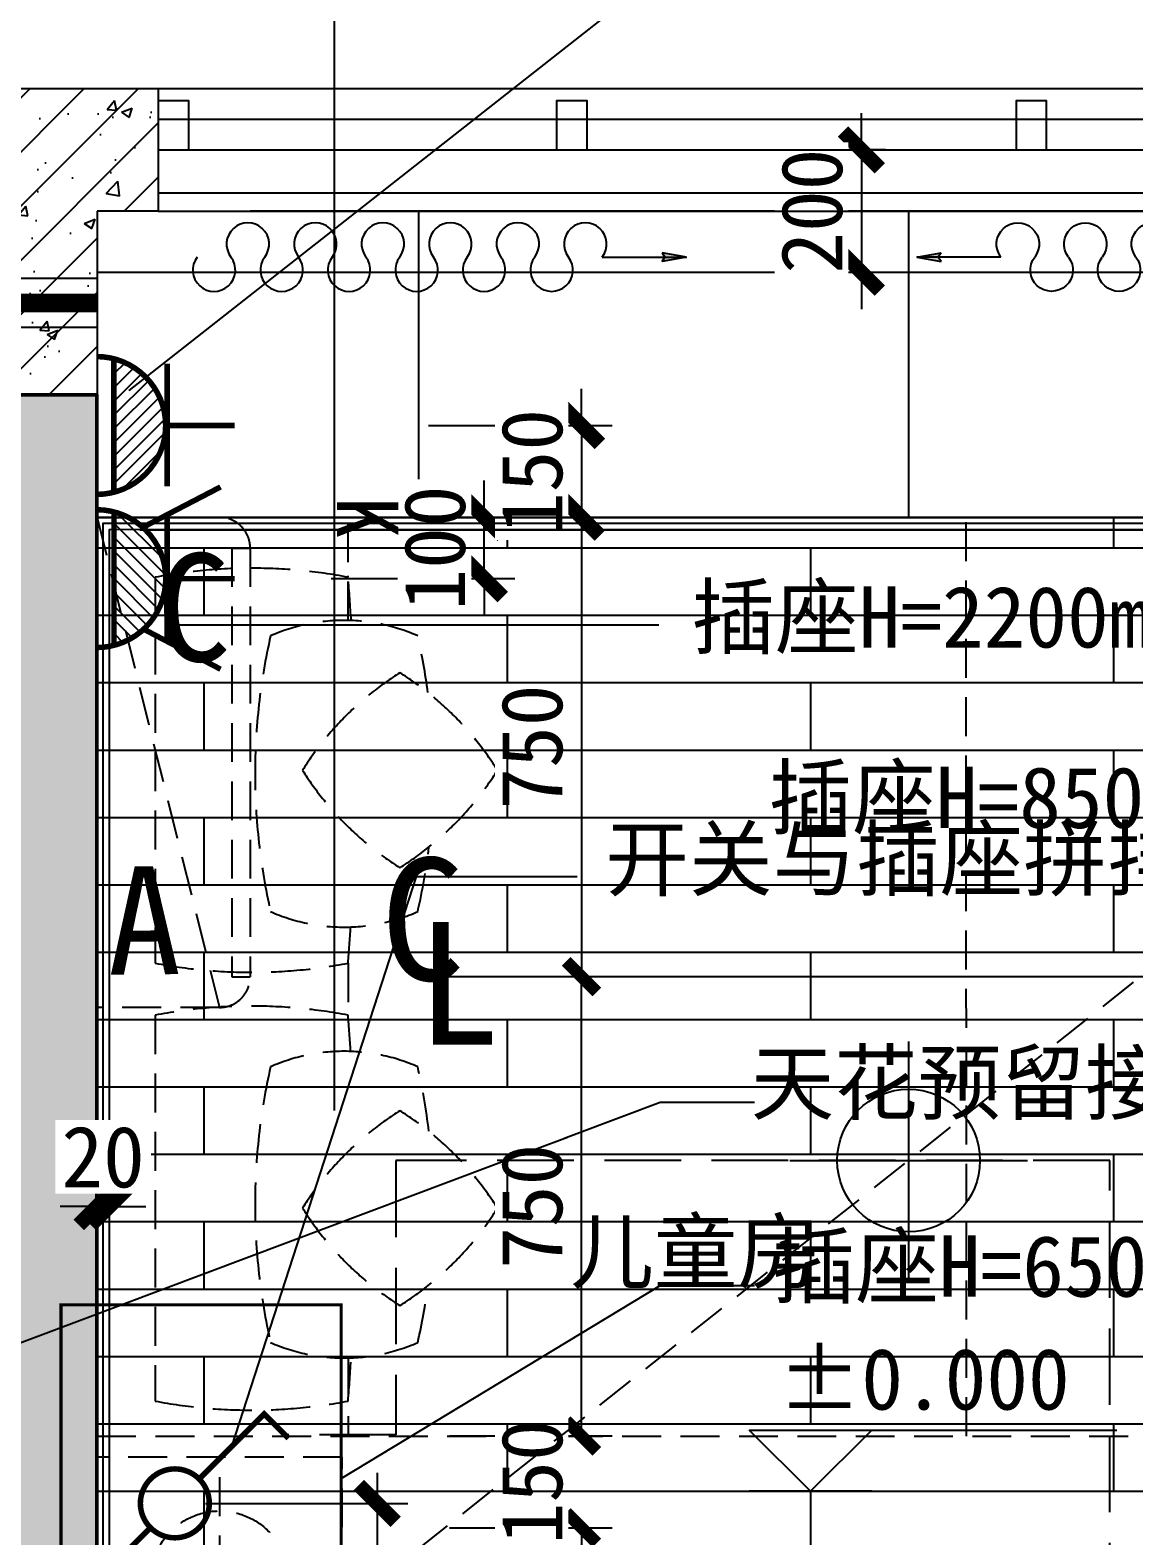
# Model space of a CAD drawing. Header units: millimetres. Extents: x -102565 to 103504, y -132507 to -120.
# Drawn here: x 26349 to 28151, y -24080 to -21621 of the extents above; entities that cross this region are included whole.
import ezdxf
from ezdxf import colors
from ezdxf.entities.mleader import LeaderData, LeaderLine
from ezdxf.enums import TextEntityAlignment as Align
from ezdxf.math import Vec2, Vec3

# ---------------------------------------------------------------- set-up
doc = ezdxf.new("R2010")
doc.units = ezdxf.units.MM
doc.header["$LTSCALE"] = 10
for name, pattern in [('A02-G-MAIN-洋房4号户型_设计区$0$DASH', [0.35, 0.25, -0.1]), ('ACAD_ISO04W100', [30, 24, -3, 0, -3]), ('DASH', [0.35, 0.25, -0.1]), ('HIDDEN', [9.525, 6.35, -3.175])]:
    doc.linetypes.add(name, pattern=pattern)
doc.layers.get('Defpoints').update_dxf_attribs({"color": 9})
for name, color, linetype in [('-B11  平面非硬装   LESS', 2, 'HIDDEN'), ('-B1234平 地 天 间  LESS', 7, 'Continuous'), ('-B123平   地   天  LESS', 3, 'Continuous'), ('-B13  平         天  LESS', 1, 'Continuous'), ('-B14  平 面 注 释  LESS', 1, 'Continuous'), ('-B20  地         面  LESS', 8, 'Continuous'), ('-B21  地 面 注 释  LESS', 1, 'Continuous'), ('-B30  天         花  LESS', 3, 'Continuous'), ('-B31  天 花 点 位 LESS', 2, 'Continuous'), ('-B33  天花造型注释  LESS', 1, 'Continuous'), ('-B34  天花点位注释  LESS', 1, 'Continuous'), ('-B50  强 电 插 座  LESS', 2, 'Continuous'), ('-B51  弱 电 插 座  LESS', 2, 'Continuous'), ('-B52  开 关 插 座  LESS', 2, 'Continuous'), ('-B55  开关结线注释  LESS', 4, 'Continuous'), ('-B56  综合点位注释  LESS', 4, 'Continuous'), ('-B60  给   排   水  LESS', 2, 'Continuous'), ('016-天花', 3, 'Continuous'), ('A02-G-MAIN-洋房4号户型_设计区$0$A_HDWR(配件)', 1, 'Continuous'), ('A02-G-MAIN-洋房4号户型_设计区$0$A_HOLE(洞)', 3, 'Continuous'), ('A02-G-MAIN-洋房4号户型_设计区$0$A_PATN_MATE(图案填充)', 252, 'Continuous'), ('A02-G-MAIN-洋房4号户型_设计区$0$A_WALL_BRIK(砌块墙)', 4, 'Continuous'), ('A02-G-MAIN-洋房4号户型_设计区$0$A_WINDOW(窗)', 3, 'Continuous'), ('C天-LITEDIM', 3, 'Continuous'), ('S10-G-WACO-D户型COSF_设计区$0$G_COL_HATCH（墙柱填充）', 252, 'Continuous'), ('连线图', 4, 'Continuous')]:
    doc.layers.add(name, color=color, linetype=linetype)
doc.layers.add('S10-G-WACO-D户型COSF_设计区$0$G_COL（墙柱）', color=4, linetype='Continuous', lineweight=50)
doc.styles.add('DS数字英文', font='simhei.ttf')
doc.styles.add('LESS标准文字', font='simhei.ttf', dxfattribs={"height": 2})
doc.dimstyles.new('AD-DIM_50(LESS)', dxfattribs={"dimscale": 50, "dimtxt": 2, "dimasz": 1.2, "dimexe": 1, "dimexo": 1, "dimgap": 0.6, "dimtad": 1, "dimdec": 0, "dimzin": 0, "dimdsep": 46, "dimtxsty": 'DS数字英文', "dimblk": 'ARCHTICK', "dimcen": 0.09, "dimdle": 1, "dimclrd": 1, "dimclre": 1, "dimclrt": 3, "dimadec": 0, "dimazin": 0, "dimtfac": 1, "dimtdec": 0, "dimtix": 1, "dimtmove": 2, "dimatfit": 3, "dimldrblk": 'ARCHTICK', "dimfxl": 1, "dimtolj": 1, "dimtzin": 0, "dimarcsym": 0})
doc.dimstyles.new('标准注释（LESS）', dxfattribs={"dimtxt": 2, "dimasz": 1, "dimexe": 1, "dimexo": 0, "dimgap": 0.6, "dimtad": 1, "dimdec": 0, "dimrnd": 5, "dimzin": 12, "dimtxsty": 'LESS标准文字', "dimblk": 'ARCHTICK', "dimcen": 0, "dimclrd": 1, "dimclre": 1, "dimclrt": 3, "dimadec": 0, "dimazin": 0, "dimtfac": 1, "dimtdec": 0, "dimtix": 1, "dimtofl": 0, "dimtmove": 2, "dimatfit": 3, "dimldrblk": 'DOT', "dimfxl": 4, "dimfxlon": 1, "dimtfill": 1, "dimtolj": 1, "dimarcsym": 0})

# ---------------------------------------------------------------- blocks, each defined once
blk = doc.blocks.new('_ArchTick')
at = {"color": 0, "linetype": 'ByBlock', "const_width": 0.4}
blk.add_lwpolyline([(-0.5, -0.5), (0.5, 0.5)], dxfattribs=at)
blk = doc.blocks.new('*D1174')
at = {"layer": '-B34  天花点位注释  LESS', "color": 1, "lineweight": -2, "transparency": 16777216}
for p, q in [((27025.3, -24516.3), (27364.4, -24516.3)), ((27314.4, -24516.3), (27314.4, -25116.7)), ((27025.3, -25116.7), (27364.4, -25116.7))]:
    blk.add_line(p, q, dxfattribs=at)
at = {"layer": 'Defpoints', "color": 0, "transparency": 16777216}
for p in [(-850, -120), (-50, -120), (-50, -142.1), (27025.3, -24516.3), (27025.3, -25116.7), (27314.4, -25116.7)]:
    blk.add_point(p, dxfattribs=at)
at = {"layer": '-B34  天花点位注释  LESS', "color": 1, "lineweight": -2, "transparency": 16777216, "xscale": 50, "yscale": 50, "zscale": 50}
for p, rotation in [((27314.4, -24516.3), 90), ((27314.4, -25116.7), 270)]:
    blk.add_blockref('_ArchTick', p, dxfattribs=dict(at, rotation=rotation))
at = {"layer": '-B34  天花点位注释  LESS', "color": 3, "transparency": 16777216, "insert": (27233.8, -24816.5), "char_height": 100, "attachment_point": 5, "rotation": 90, "style": 'LESS标准文字', "bg_fill": 3, "box_fill_scale": 1.1, "bg_fill_color": 256, "bg_fill_true_color": 13158600, "bg_fill_transparency": 0}
blk.add_mtext('\\A1;600', dxfattribs=at)
at = {"layer": 'Defpoints', "color": 8, "transparency": 16777216, "insert": (-450, -142.1), "char_height": 30, "attachment_point": 5, "style": 'LESS标准文字'}
blk.add_mtext('\\A1;800', dxfattribs=at)
blk = doc.blocks.new('_Dot')
at = {"color": 0, "linetype": 'ByBlock', "lineweight": -2}
blk.add_line((-0.5, 0), (-1, 0), dxfattribs=at)
at = {"color": 0, "linetype": 'ByBlock', "const_width": 0.5}
blk.add_lwpolyline([(-0.25, 0, 1), (0.25, 0, 1)], format="xyb", close=True, dxfattribs=at)
blk = doc.blocks.new('ytuutrue')
at = {"color": 1}
for p, q in [((0, 2.5), (0, -2.5)), ((-2.5, 0), (2.5, 0))]:
    blk.add_line(p, q, dxfattribs=at)
blk.add_circle((0, 0), 1.5)
blk = doc.blocks.new('*U336')
at = {"layer": '-B52  开 关 插 座  LESS', "color": 2, "const_width": 0.18}
for points in [[(0.795, 0.795), (2.917, 2.917), (3.712, 2.121)], [(-0.795, -0.795), (-2.917, -2.917), (-3.712, -2.121)]]:
    blk.add_lwpolyline(points, dxfattribs=at)
blk.add_lwpolyline([(0, -1.125, -0.198912), (-0.795, -0.795, -0.198912), (-1.125, 0, -0.198912), (-0.795, 0.795, -0.198912), (0, 1.125, -0.198912), (0.795, 0.795, -0.198912), (1.125, 0, -0.198912), (0.795, -0.795, -0.198912)], format="xyb", close=True, dxfattribs=at)
at = {"layer": '-B55  开关结线注释  LESS', "color": 3, "style": 'LESS标准文字'}
blk.add_attdef('开关电路', text='', height=2, dxfattribs=at).set_placement((-4.282, 0.099), align=Align.MIDDLE)
blk = doc.blocks.new('*D1204')
at = {"layer": '-B56  综合点位注释  LESS', "color": 1, "lineweight": -2, "transparency": 16777216}
for p, q in [((27010.3, -23166.5), (27299.3, -23166.5)), ((27249.3, -23916.3), (27249.3, -23166.5)), ((27033.8, -23916.3), (27299.3, -23916.3))]:
    blk.add_line(p, q, dxfattribs=at)
at = {"layer": 'Defpoints', "color": 0, "transparency": 16777216}
for p in [(27010.3, -23166.5), (27249.3, -23166.5), (27033.8, -23916.3)]:
    blk.add_point(p, dxfattribs=at)
at = {"layer": '-B56  综合点位注释  LESS', "color": 1, "lineweight": -2, "transparency": 16777216, "xscale": 50, "yscale": 50, "zscale": 50}
for p, rotation in [((27249.3, -23166.5), 90), ((27249.3, -23916.3), 270)]:
    blk.add_blockref('_ArchTick', p, dxfattribs=dict(at, rotation=rotation))
at = {"layer": '-B56  综合点位注释  LESS', "color": 3, "transparency": 16777216, "insert": (27168.7, -23541.4), "char_height": 100, "attachment_point": 5, "rotation": 90, "style": 'LESS标准文字', "bg_fill": 3, "box_fill_scale": 1.1, "bg_fill_color": 256, "bg_fill_true_color": 13158600, "bg_fill_transparency": 0}
blk.add_mtext('\\A1;750', dxfattribs=at)
blk = doc.blocks.new('*D1205')
at = {"layer": '-B51  弱 电 插 座  LESS', "color": 1, "lineweight": -2, "transparency": 16777216}
for p, q in [((27249.3, -23916.3), (27249.3, -23866.3)), ((27033.8, -23916.3), (27299.3, -23916.3)), ((27033.8, -24066.3), (27299.3, -24066.3)), ((27249.3, -24066.3), (27249.3, -24116.3))]:
    blk.add_line(p, q, dxfattribs=at)
at = {"layer": 'Defpoints', "color": 0, "transparency": 16777216}
for p in [(27033.8, -23916.3), (27249.3, -23916.3), (27033.8, -24066.3)]:
    blk.add_point(p, dxfattribs=at)
at = {"layer": '-B51  弱 电 插 座  LESS', "color": 1, "lineweight": -2, "transparency": 16777216, "xscale": 50, "yscale": 50, "zscale": 50}
for p, rotation in [((27249.3, -23916.3), 270), ((27249.3, -24066.3), 90)]:
    blk.add_blockref('_ArchTick', p, dxfattribs=dict(at, rotation=rotation))
at = {"layer": '-B51  弱 电 插 座  LESS', "color": 3, "transparency": 16777216, "insert": (27168.7, -23991.3), "char_height": 100, "attachment_point": 5, "rotation": 90, "style": 'LESS标准文字', "bg_fill": 3, "box_fill_scale": 1.1, "bg_fill_color": 256, "bg_fill_true_color": 13158600, "bg_fill_transparency": 0}
blk.add_mtext('\\A1;150', dxfattribs=at)
blk = doc.blocks.new('*U370')
at = {"lineweight": -2}
h = blk.add_hatch(dxfattribs=at)
h.set_pattern_fill('ANSI31', color=8, scale=0.1, angle=180)
h.set_pattern_definition([(225, (2.34, 4.5), (0.224506, -0.224506), [])])
h.paths.add_polyline_path([(-1.591, 1.591, 0.134132), (-2.179, 0.561), (2.179, 0.561, 0.134132), (1.591, 1.591, 0.198912), (0, 2.25, 0.198912)])
at = {"color": 2, "const_width": 0.18}
for points in [[(0, 2.25), (0, 4.5)], [(-1.675, 1.503), (-2.994, 4.038)], [(1.651, 1.529), (2.957, 4.038)], [(2.015, 2.297), (-1.985, 2.297)], [(2.179, 0.561), (-2.179, 0.561)]]:
    blk.add_lwpolyline(points, dxfattribs=at)
blk.add_lwpolyline([(2.25, 0, 0.198912), (1.591, 1.591, 0.198912), (0, 2.25, 0.198912), (-1.591, 1.591, 0.198912), (-2.25, 0)], format="xyb", dxfattribs=at)
at = {"color": 3, "style": 'LESS标准文字'}
for tag, p in [('插座文字', (-2, 8.84)), ('安装高度', (-4.458, 6.39))]:
    blk.add_attdef(tag, text='', height=2, dxfattribs=at).set_placement(p, align=Align.MIDDLE_CENTER)
blk = doc.blocks.new('*D680')
at = {"layer": '-B56  综合点位注释  LESS', "color": 1, "lineweight": -2, "transparency": 16777216}
for p, q in [((27090.6, -22416.7), (27090.6, -22356.7)), ((26840.6, -22416.7), (27140.6, -22416.7)), ((27090.6, -22516.7), (27090.6, -22416.7)), ((26840.6, -22516.7), (27140.6, -22516.7)), ((27090.6, -22516.7), (27090.6, -22576.7))]:
    blk.add_line(p, q, dxfattribs=at)
at = {"layer": 'Defpoints', "color": 0, "linetype": 'Continuous', "transparency": 16777216}
for p in [(26722.7, -22416.7), (27090.6, -22416.7), (26678.2, -22516.7)]:
    blk.add_point(p, dxfattribs=at)
at = {"layer": '-B56  综合点位注释  LESS', "color": 1, "linetype": 'Continuous', "lineweight": -2, "transparency": 16777216, "xscale": 60, "yscale": 60, "zscale": 60}
for p, rotation in [((27090.6, -22416.7), 270), ((27090.6, -22516.7), 90)]:
    blk.add_blockref('_ArchTick', p, dxfattribs=dict(at, rotation=rotation))
at = {"layer": '-B56  综合点位注释  LESS', "color": 3, "linetype": 'Continuous', "transparency": 16777216, "insert": (27010, -22466.7), "char_height": 100, "attachment_point": 5, "rotation": 90, "style": 'DS数字英文', "bg_fill": 3, "box_fill_scale": 1.1, "bg_fill_color": 256, "bg_fill_true_color": 13158600, "bg_fill_transparency": 0}
blk.add_mtext('\\A1;100', dxfattribs=at)
blk = doc.blocks.new('*U681')
at = {"color": 1, "linetype": 'ACAD_ISO04W100'}
blk.add_line((-93.868, 0), (5, 0), dxfattribs=at)
at = {"color": 1, "style": 'LESS标准文字'}
for s, p in [('C', (-95.777, -0.121)), ('L', (-94.606, -2.218))]:
    blk.add_text(s, height=4, dxfattribs=at).set_placement(p)
blk = doc.blocks.new('*D1241')
at = {"layer": '-B56  综合点位注释  LESS', "color": 1, "lineweight": -2, "transparency": 16777216}
for p, q in [((27033.8, -22416.7), (27299.3, -22416.7)), ((27249.3, -22416.7), (27249.3, -23166.5)), ((27010.3, -23166.5), (27299.3, -23166.5))]:
    blk.add_line(p, q, dxfattribs=at)
at = {"layer": 'Defpoints', "color": 0, "transparency": 16777216}
for p in [(27033.8, -22416.7), (27010.3, -23166.5), (27249.3, -23166.5)]:
    blk.add_point(p, dxfattribs=at)
at = {"layer": '-B56  综合点位注释  LESS', "color": 1, "lineweight": -2, "transparency": 16777216, "xscale": 50, "yscale": 50, "zscale": 50}
for p, rotation in [((27249.3, -22416.7), 90), ((27249.3, -23166.5), 270)]:
    blk.add_blockref('_ArchTick', p, dxfattribs=dict(at, rotation=rotation))
at = {"layer": '-B56  综合点位注释  LESS', "color": 3, "transparency": 16777216, "insert": (27168.7, -22791.6), "char_height": 100, "attachment_point": 5, "rotation": 90, "style": 'LESS标准文字', "bg_fill": 3, "box_fill_scale": 1.1, "bg_fill_color": 256, "bg_fill_true_color": 13158600, "bg_fill_transparency": 0}
blk.add_mtext('\\A1;750', dxfattribs=at)
blk = doc.blocks.new('*U699')
at = {"color": 1}
for p, q in [((-2, 2), (10, 2)), ((0, 0), (-2, 2)), ((0, 0), (2, 2)), ((2, 0), (-2, 0))]:
    blk.add_line(p, q, dxfattribs=at)
at = {"color": 3, "style": 'LESS标准文字'}
blk.add_attdef('%%P0.000', text='', height=2, dxfattribs=at).set_placement((3.697, 2.667), align=Align.CENTER)
blk = doc.blocks.new('*D807')
at = {"layer": '-B33  天花造型注释  LESS', "color": 1, "lineweight": -2, "transparency": 16777216}
for p, q in [((27706.2, -21816.7), (27706.2, -21756.7)), ((27745.6, -21816.7), (27656.2, -21816.7)), ((27706.2, -21816.7), (27706.2, -22016.7)), ((27765.9, -22016.7), (27656.2, -22016.7)), ((27706.2, -22016.7), (27706.2, -22076.7))]:
    blk.add_line(p, q, dxfattribs=at)
at = {"layer": 'Defpoints', "color": 0, "linetype": 'Continuous', "transparency": 16777216}
for p in [(27795.6, -21816.7), (27706.2, -22016.7), (27815.9, -22016.7)]:
    blk.add_point(p, dxfattribs=at)
at = {"layer": '-B33  天花造型注释  LESS', "color": 1, "linetype": 'Continuous', "lineweight": -2, "transparency": 16777216, "xscale": 60, "yscale": 60, "zscale": 60}
for p, rotation in [((27706.2, -21816.7), 270), ((27706.2, -22016.7), 90)]:
    blk.add_blockref('_ArchTick', p, dxfattribs=dict(at, rotation=rotation))
at = {"layer": '-B33  天花造型注释  LESS', "color": 3, "linetype": 'Continuous', "transparency": 16777216, "insert": (27625.6, -21916.7), "char_height": 100, "attachment_point": 5, "rotation": 90, "style": 'DS数字英文', "bg_fill": 3, "box_fill_scale": 1.1, "bg_fill_color": 256, "bg_fill_true_color": 13158600, "bg_fill_transparency": 0}
blk.add_mtext('\\A1;200', dxfattribs=at)
blk = doc.blocks.new('空调')
at = {"color": 1, "linetype": 'HIDDEN'}
for p, q in [((50, 250), (750, 250)), ((50, 220), (50, 250)), ((750, 220), (750, 250)), ((0, 200), (0, 0)), ((0, 0), (800, 200)), ((50, 220), (750, 220)), ((800, 200), (800, 0))]:
    blk.add_line(p, q, dxfattribs=at)
at = {"linetype": 'HIDDEN'}
blk.add_lwpolyline([(800, 0), (0, 0)], dxfattribs=at)
at = {"color": 1, "linetype": 'HIDDEN'}
for centre, start, end in [((50, 200), 90, 180), ((750, 200), 0, 90)]:
    blk.add_arc(centre, 50, start, end, dxfattribs=at)
at = {"color": 1, "linetype": 'HIDDEN', "style": 'LESS标准文字'}
for s, p in [('C', (235.7, 97.9)), ('A', (746.5, 17.7))]:
    blk.add_text(s, height=176.4, rotation=90.4174, dxfattribs=at).set_placement(p)
blk = doc.blocks.new('A$C2F834631')
for p, q in [((0, 87.5), (62.1, 98.5)), ((0, 87.5), (62.1, 76.5)), ((214.8, 87.5), (0, 87.5)), ((62.1, 98.5), (54.9, 87.5)), ((62.1, 76.5), (54.9, 87.5))]:
    blk.add_line(p, q)
for centre, start, end in [((343.9, 120.6), 322.3895, 217.6105), ((516, 120.6), 322.3895, 217.6105), ((688.1, 120.6), 322.3895, 217.6105), ((860.3, 120.6), 322.3895, 217.6105), ((1032.4, 120.6), 322.3895, 217.6105), ((1204.5, 120.6), 322.3895, 217.6105), ((257.8, 54.3), 142.3895, 37.6105), ((429.9, 54.3), 142.3895, 37.6105), ((602.1, 54.3), 142.3895, 37.6105), ((774.2, 54.3), 142.3895, 37.6105), ((946.3, 54.3), 142.3895, 37.6105), ((1118.5, 54.3), 142.3895, 37.6105)]:
    blk.add_arc(centre, 54.3, start, end)
for points in [[(62.1, 98.5), (54.9, 87.5), (0, 87.5)], [(0, 87.5), (62.1, 76.5), (54.9, 87.5)]]:
    blk.add_solid(points)
blk = doc.blocks.new('1500ertong')
at = {"layer": '-B11  平面非硬装   LESS', "color": 8}
for p, q in [((22106.9, 10041.6), (22106.9, 10376.6)), ((21939.4, 10209.1), (22274.4, 10209.1)), ((20888, 9974.6), (20888.2, 8474.6)), ((21897.2, 9846.9), (21897.2, 9974.6)), ((22212.2, 9287.3), (22212.2, 9917.3)), ((21897.2, 9202.4), (21897.2, 9287.3)), ((22212.2, 8572.4), (22212.2, 9202.4)), ((21897.2, 8642.9), (21897.2, 8474.6)), ((21897.2, 8572.4), (21897.2, 8569.9))]:
    blk.add_line(p, q, dxfattribs=at)
at = {"layer": '-B11  平面非硬装   LESS'}
blk.add_lwpolyline([(22306.9, 10409.1), (21906.9, 10409.1), (21906.9, 10009.1), (22306.9, 10009.1)], close=True, dxfattribs=at)
blk.add_lwpolyline([(22306.9, 9974.6), (20331.9, 9974.6, 0.414214), (20306.9, 9949.6), (20306.9, 8499.6, 0.414214), (20331.9, 8474.6), (22306.9, 8474.6)], format="xyb", close=True, dxfattribs=at)
at = {"layer": '-B11  平面非硬装   LESS', "color": 8}
for centre, radius, start, end in [((22054.7, 9085.4), 846.7, 79.2793, 100.7207), ((25790.4, 9602.3), 3905.9, 175.3743, 176.4127), ((21903.6, 9549.4), 297.6, 66.1866, 113.8134), ((22770, 9596.6), 1011.8, 167.1516, 172.4798), ((21037.3, 9596.6), 1011.8, 347.1516, 12.8484), ((22081.8, 9333.1), 505.9, 122.1516, 147.8484), ((21543.3, 9333.1), 505.9, 32.1516, 57.8484), ((22081.8, 9871.6), 505.9, 212.1516, 237.8484), ((21543.3, 9871.6), 505.9, 302.1516, 327.8484), ((22770, 9596.6), 1011.8, 186.7942, 192.8484), ((21903.6, 9643.9), 297.6, 246.1866, 293.8134), ((25790.4, 9602.3), 3905.9, 183.7559, 184.6257), ((22054.7, 10119.2), 846.7, 259.2793, 280.7207), ((25790.4, 8887.4), 3905.9, 175.3743, 176.2441), ((22054.7, 8370.5), 846.7, 79.2793, 100.7207), ((21903.6, 8845.9), 297.6, 66.1866, 113.8134), ((22770, 8893.1), 1011.8, 167.1516, 173.2058), ((21037.3, 8893.1), 1011.8, 347.1516, 12.8484), ((22081.8, 8618.2), 505.9, 122.1516, 147.8484), ((21543.3, 8618.2), 505.9, 32.1516, 57.8484), ((22081.8, 9156.6), 505.9, 212.1516, 237.8484), ((21543.3, 9156.6), 505.9, 302.1516, 327.8484), ((22770, 8893.1), 1011.8, 187.5202, 192.8484), ((21903.6, 8940.4), 297.6, 246.1866, 293.8134), ((25790.4, 8887.4), 3905.9, 183.5873, 184.6257), ((22054.7, 9404.3), 846.7, 259.2793, 280.7207)]:
    blk.add_arc(centre, radius, start, end, dxfattribs=at)
at = {"layer": '-B11  平面非硬装   LESS', "color": 8, "extrusion": (0, 0, -1)}
for major_axis, start_param, end_param in [((-79.5, 79.5), 0.785398, 7.068583), ((35.7, 35.7), -0.785398, 5.497787)]:
    blk.add_ellipse((22106.9, 10209.1), major_axis=major_axis, ratio=1, start_param=start_param, end_param=end_param, dxfattribs=at)
blk = doc.blocks.new('S10-G-WACO-D户型COSF_设计区')
at = {"layer": 'S10-G-WACO-D户型COSF_设计区$0$G_COL_HATCH（墙柱填充）'}
h = blk.add_hatch(color=0, dxfattribs=at)
h.dxf.hatch_style = 1
h.paths.add_polyline_path([(25850, 18900), (25850, 15800), (27500, 15800), (27500, 16000), (26050, 16000), (26050, 18900)])
at = {"layer": 'S10-G-WACO-D户型COSF_设计区$0$G_COL（墙柱）'}
blk.add_lwpolyline([(25850, 18900), (25850, 15800), (27500, 15800), (27500, 16000), (26050, 16000), (26050, 18900)], close=True, dxfattribs=at)
blk = doc.blocks.new('*U343')
at = {"lineweight": -2}
h = blk.add_hatch(dxfattribs=at)
h.set_pattern_fill('ANSI31', color=8, scale=0.1, angle=90)
h.set_pattern_definition([(135, (4.5, -2.34), (-0.224506, -0.224506), [])])
h.paths.add_polyline_path([(1.591, 1.591, 0.134132), (0.561, 2.179), (0.561, -2.179, 0.134132), (1.591, -1.591, 0.198912), (2.25, 0, 0.198912)])
at = {"color": 2, "const_width": 0.18}
blk.add_lwpolyline([(0, -2.25, 0.198912), (1.591, -1.591, 0.198912), (2.25, 0, 0.198912), (1.591, 1.591, 0.198912), (0, 2.25)], format="xyb", dxfattribs=at)
for points in [[(0.561, -2.179), (0.561, 2.179)], [(2.297, -2.015), (2.297, 1.985)], [(2.25, 0), (4.5, 0)]]:
    blk.add_lwpolyline(points, dxfattribs=at)
at = {"color": 3, "style": 'LESS标准文字'}
for tag, p in [('安装高度', (8.745, 3.592)), ('插座文字', (3.303, -0.562))]:
    blk.add_attdef(tag, text='', height=2, dxfattribs=at).set_placement(p, align=Align.MIDDLE_CENTER)
blk = doc.blocks.new('*D1086')
at = {"layer": '-B56  综合点位注释  LESS', "color": 1, "lineweight": -2, "transparency": 16777216}
for p, q in [((27249.3, -22266.7), (27249.3, -22206.7)), ((26999.3, -22266.7), (27299.3, -22266.7)), ((27249.3, -22266.7), (27249.3, -22416.7)), ((26999.3, -22416.7), (27299.3, -22416.7)), ((27249.3, -22416.7), (27249.3, -22476.7))]:
    blk.add_line(p, q, dxfattribs=at)
at = {"layer": 'Defpoints', "color": 0, "linetype": 'Continuous', "transparency": 16777216}
for p in [(26678.2, -22266.7), (26722.7, -22416.7), (27249.3, -22416.7)]:
    blk.add_point(p, dxfattribs=at)
at = {"layer": '-B56  综合点位注释  LESS', "color": 1, "linetype": 'Continuous', "lineweight": -2, "transparency": 16777216, "xscale": 60, "yscale": 60, "zscale": 60}
for p, rotation in [((27249.3, -22266.7), 270), ((27249.3, -22416.7), 90)]:
    blk.add_blockref('_ArchTick', p, dxfattribs=dict(at, rotation=rotation))
at = {"layer": '-B56  综合点位注释  LESS', "color": 3, "linetype": 'Continuous', "transparency": 16777216, "insert": (27168.7, -22341.7), "char_height": 100, "attachment_point": 5, "rotation": 90, "style": 'DS数字英文', "bg_fill": 3, "box_fill_scale": 1.1, "bg_fill_color": 256, "bg_fill_true_color": 13158600, "bg_fill_transparency": 0}
blk.add_mtext('\\A1;150', dxfattribs=at)
blk = doc.blocks.new('*D1099')
at = {"layer": '-B55  开关结线注释  LESS', "color": 1, "lineweight": -2, "transparency": 16777216}
for p, q in [((26915.9, -23976.4), (26915.9, -25166.7)), ((26635.5, -24026.4), (26965.9, -24026.4)), ((26635.5, -25116.7), (26965.9, -25116.7))]:
    blk.add_line(p, q, dxfattribs=at)
at = {"layer": 'Defpoints', "color": 0, "linetype": 'Continuous', "transparency": 16777216}
for p in [(26585.5, -24026.4), (26585.5, -25116.7), (26915.9, -25116.7)]:
    blk.add_point(p, dxfattribs=at)
at = {"layer": '-B55  开关结线注释  LESS', "color": 1, "linetype": 'Continuous', "lineweight": -2, "transparency": 16777216, "xscale": 60, "yscale": 60, "zscale": 60}
for p, rotation in [((26915.9, -24026.4), 90), ((26915.9, -25116.7), 270)]:
    blk.add_blockref('_ArchTick', p, dxfattribs=dict(at, rotation=rotation))
at = {"layer": '-B55  开关结线注释  LESS', "color": 3, "linetype": 'Continuous', "transparency": 16777216, "insert": (26835.3, -24571.6), "char_height": 100, "attachment_point": 5, "rotation": 90, "style": 'DS数字英文', "bg_fill": 3, "box_fill_scale": 1.1, "bg_fill_color": 256, "bg_fill_true_color": 13158600, "bg_fill_transparency": 0}
blk.add_mtext('\\A1;1090', dxfattribs=at)
blk = doc.blocks.new('*U1142')
at = {"layer": '016-天花', "color": 1}
for points in [[(2650.6, 2700), (0, 2699.9), (0, 0), (2650.6, 0)], [(2630.6, 2680), (20, 2679.9), (20, 20), (2630.6, 20)]]:
    blk.add_lwpolyline(points, close=True, dxfattribs=at)
at = {"layer": '016-天花', "color": 8}
blk.add_lwpolyline([(2640.6, 2690), (10, 2689.9), (10, 10), (2640.6, 10)], close=True, dxfattribs=at)
blk = doc.blocks.new('*D1149')
at = {"layer": '-B33  天花造型注释  LESS', "color": 1, "lineweight": -2, "transparency": 16777216}
for p, q in [((26458.5, -23266.7), (26458.5, -23591.9)), ((26478.2, -23266.7), (26478.2, -23591.9)), ((26458.5, -23541.9), (26398.5, -23541.9)), ((26458.5, -23541.9), (26478.2, -23541.9)), ((26478.2, -23541.9), (26538.2, -23541.9))]:
    blk.add_line(p, q, dxfattribs=at)
at = {"layer": 'Defpoints', "color": 0, "linetype": 'Continuous', "transparency": 16777216}
for p in [(26458.5, -23216.7), (26478.2, -23216.7), (26478.2, -23541.9)]:
    blk.add_point(p, dxfattribs=at)
at = {"layer": '-B33  天花造型注释  LESS', "color": 1, "linetype": 'Continuous', "lineweight": -2, "transparency": 16777216, "xscale": 60, "yscale": 60, "zscale": 60}
blk.add_blockref('_ArchTick', (26458.5, -23541.9), dxfattribs=at)
at = {"layer": '-B33  天花造型注释  LESS', "color": 1, "linetype": 'Continuous', "lineweight": -2, "transparency": 16777216, "xscale": 60, "yscale": 60, "zscale": 60, "rotation": 180}
blk.add_blockref('_ArchTick', (26478.2, -23541.9), dxfattribs=at)
at = {"layer": '-B33  天花造型注释  LESS', "color": 3, "linetype": 'Continuous', "transparency": 16777216, "insert": (26468.4, -23461.4), "char_height": 100, "attachment_point": 5, "style": 'DS数字英文', "bg_fill": 3, "box_fill_scale": 1.1, "bg_fill_color": 256, "bg_fill_true_color": 13158600, "bg_fill_transparency": 0}
blk.add_mtext('\\A1;20', dxfattribs=at)
blk = doc.blocks.new('*D1151')
at = {"layer": '-B33  天花造型注释  LESS', "color": 1, "lineweight": -2, "transparency": 16777216}
for p, q in [((28333.7, -22416.8), (28333.7, -22356.8)), ((26528.2, -22416.8), (28383.7, -22416.8)), ((28333.7, -22436.8), (28333.7, -22416.8)), ((26528.2, -22436.8), (28383.7, -22436.8)), ((28333.7, -22436.8), (28333.7, -22496.8))]:
    blk.add_line(p, q, dxfattribs=at)
at = {"layer": 'Defpoints', "color": 0, "linetype": 'Continuous', "transparency": 16777216}
for p in [(26478.2, -22416.8), (28333.7, -22416.8), (26478.2, -22436.8)]:
    blk.add_point(p, dxfattribs=at)
at = {"layer": '-B33  天花造型注释  LESS', "color": 1, "linetype": 'Continuous', "lineweight": -2, "transparency": 16777216, "xscale": 60, "yscale": 60, "zscale": 60}
for p, rotation in [((28333.7, -22416.8), 270), ((28333.7, -22436.8), 90)]:
    blk.add_blockref('_ArchTick', p, dxfattribs=dict(at, rotation=rotation))
at = {"layer": '-B33  天花造型注释  LESS', "color": 3, "linetype": 'Continuous', "transparency": 16777216, "insert": (28253.2, -22426.8), "char_height": 100, "attachment_point": 5, "rotation": 90, "style": 'DS数字英文', "bg_fill": 3, "box_fill_scale": 1.1, "bg_fill_color": 256, "bg_fill_true_color": 13158600, "bg_fill_transparency": 0}
blk.add_mtext('\\A1;20', dxfattribs=at)

msp = doc.modelspace()

# ---------------------------------------------------------------- linework, layer by layer
at = {"layer": '-B20  地         面  LESS', "color": 8, "linetype": 'Continuous'}
for p, q in [((26983.2, -21916.7), (26983.2, -22416.7)), ((27783.2, -21916.7), (27783.2, -22416.7))]:
    msp.add_line(p, q, dxfattribs=at)
at = {"layer": '-B30  天         花  LESS', "color": 2}
msp.add_lwpolyline([(28898.6, -22016.7), (26458.2, -22016.7)], dxfattribs=at)
at = {"layer": 'A02-G-MAIN-洋房4号户型_设计区$0$A_HDWR(配件)'}
msp.add_lwpolyline([(27958.5, -21816.7), (28008.5, -21816.7), (28008.5, -21736.7), (27958.5, -21736.7)], close=True, dxfattribs=at)

# ---------------------------------------------------------------- block references
at = {"layer": '-B1234平 地 天 间  LESS'}
msp.add_blockref('S10-G-WACO-D户型COSF_设计区', (408.2, -41116.7), dxfattribs=at)
at = {"layer": '-B21  地 面 注 释  LESS', "xscale": 50.00000000000103, "yscale": 50.00000000000103, "zscale": 50.00000000000103}
msp.add_blockref('*U699', (27623.2, -24006.7), dxfattribs=at).add_auto_attribs({'%%P0.000': '%%p0.000'})
at = {"layer": '-B31  天 花 点 位 LESS', "linetype": 'HIDDEN', "xscale": 77.6546585106425, "yscale": 77.6546585106425, "zscale": 77.6546585106425}
msp.add_blockref('ytuutrue', (27783.2, -23466.7), dxfattribs=at)
at = {"rotation": 180}
msp.add_blockref('1500ertong', (48765.5, -13942.1), dxfattribs=at)

# ---------------------------------------------------------------- texts
at = {"layer": '-B56  综合点位注释  LESS', "color": 3, "char_height": 100, "style": 'LESS标准文字'}
for s, insert, attachment_point in [('插座H=2200mm', (28245.9, -22529.2), 3), ('插座H=850mm', (27554.9, -22823.9), 1), ('天花预留接线盒', (27525.5, -23289.6, 0.2), 1), ('插座H=650mm', (27559.8, -23589.1, 0.2), 1)]:
    msp.add_mtext(s, dxfattribs=dict(at, insert=insert, attachment_point=attachment_point))

# ---------------------------------------------------------------- next in the draw order: dimensions: what is measured, and where the dimension line sits
at = {"layer": '-B34  天花点位注释  LESS', "color": 1}
dim = msp.add_linear_dim(base=(27314.4, -25116.7), p1=(27025.3, -24516.3), p2=(27025.3, -25116.7), angle=90, dimstyle='标准注释（LESS）', override={"dimscale": 0, "dimtix": 1, "dimtofl": 0, "dimtmove": 2, "dimatfit": 3, "dimfxl": 8, "dimarcsym": 1}, dxfattribs=at)
dim.commit()
dim.dimension.update_dxf_attribs({"geometry": '*D1174', "text_midpoint": (27233.8, -24816.5)})

# ---------------------------------------------------------------- next in the draw order: hatches: boundary and pattern name
at = {"layer": 'A02-G-MAIN-洋房4号户型_设计区$0$A_PATN_MATE(图案填充)'}
h = msp.add_hatch(dxfattribs=at)
h.set_pattern_fill('钢筋混凝土', color=256, scale=25)
h.set_pattern_definition([(45, (408.54, -41116.69), (-44.19417, 44.19417), []), (50, (408.54, -41116.69), (179.31505, -15.68803), [18.75, -206.25]), (355, (408.54, -41116.69), (-34.6878, 188.048), [15, -165]), (100.4514, (423.49, -41118), (144.6273, 172.3599), [15.935, -175.2855]), (46.1842, (408.54, -41066.69), (266.8103, -41.3798), [28.125, -309.375]), (96.6356, (430.78, -41070.14), (233.6657, 243.5295), [23.9026, -262.9282]), (351.1842, (408.54, -41066.7), (233.6655, 243.5297), [22.5, -247.5]), (21, (433.54, -41079.19), (149.22676, -100.6547), [18.75, -206.25]), (326, (433.54, -41079.19), (60.8288, 181.2875), [15, -165]), (71.4514, (445.98, -41087.58), (210.0557, 80.6326), [15.935, -175.2855]), (37.5, (408.54, -41116.69), (3.03996, 83.22346), [0, -163, 0, -167.5, 0, -165.625]), (7.5, (408.54, -41116.69), (65.76738, 98.60293), [0, -95.5, 0, -159.25, 0, -63.125]), (327.5, (352.79, -41116.69), (133.45561, -5.63872), [0, -62.5, 0, -195, 0, -258.75]), (317.5, (327.79, -41116.69), (145.79654, 25.02625), [0, -81.25, 0, -129.5, 0, -183.75])])
edge = h.paths.add_edge_path()
edge.add_line((26258.5, -22212.3), (26258.5, -21716.7))
edge.add_line((26258.5, -21716.7), (26558.5, -21716.7))
edge.add_line((26558.5, -21716.7), (26558.5, -21916.7))
edge.add_line((26558.5, -21916.7), (26458.5, -21916.7))
edge.add_line((26458.5, -21916.7), (26458.5, -22216.7))
edge.add_line((26458.5, -22216.7), (26258.5, -22216.7))

# ---------------------------------------------------------------- next in the draw order: linework, layer by layer
at = {"layer": '-B1234平 地 天 间  LESS'}
for p, q in [((26258.5, -21716.7), (26558.5, -21716.7)), ((26558.5, -21716.7), (26558.5, -21916.7)), ((26558.5, -21916.7), (26458.5, -21916.7)), ((26458.5, -21916.7), (26458.5, -22216.7)), ((24708.5, -22216.7), (26458.5, -22216.7)), ((26458.5, -22216.7), (26258.5, -22216.7)), ((26458.5, -22216.7), (26458.5, -25116.7))]:
    msp.add_line(p, q, dxfattribs=at)
at = {"layer": '-B20  地         面  LESS', "color": 1, "linetype": 'Continuous'}
msp.add_line((28808.2, -21916.7), (26708.2, -21916.7), dxfattribs=at)
at = {"layer": '-B50  强 电 插 座  LESS', "color": 1, "linetype": 'DASH', "ltscale": 20, "const_width": 5}
msp.add_lwpolyline([(26399.7, -23702.1), (26856.8, -23702.1), (26856.8, -24461.7), (26399.7, -24461.7)], close=True, dxfattribs=at)
at = {"layer": 'A02-G-MAIN-洋房4号户型_设计区$0$A_HDWR(配件)'}
for points in [[(26558.5, -21816.7), (26608.5, -21816.7), (26608.5, -21736.7), (26558.5, -21736.7)], [(27208.5, -21816.7), (27258.5, -21816.7), (27258.5, -21736.7), (27208.5, -21736.7)]]:
    msp.add_lwpolyline(points, close=True, dxfattribs=at)
at = {"layer": 'A02-G-MAIN-洋房4号户型_设计区$0$A_HOLE(洞)'}
for p, q in [((26458.5, -22026.7), (26108.5, -22026.7)), ((26458.5, -22106.7), (26108.5, -22106.7))]:
    msp.add_line(p, q, dxfattribs=at)
at = {"layer": 'A02-G-MAIN-洋房4号户型_设计区$0$A_HOLE(洞)', "color": 3, "linetype": 'A02-G-MAIN-洋房4号户型_设计区$0$DASH', "ltscale": 0.6, "const_width": 30}
msp.add_lwpolyline([(26058.5, -22066.7), (26458.6, -22066.7)], dxfattribs=at)
at = {"layer": 'A02-G-MAIN-洋房4号户型_设计区$0$A_WALL_BRIK(砌块墙)'}
for p, q in [((26558.5, -21716.7), (26558.5, -21916.7)), ((26558.5, -21916.7), (26458.5, -21916.7)), ((26458.5, -21916.7), (26458.5, -22216.7))]:
    msp.add_line(p, q, dxfattribs=at)
at = {"layer": 'A02-G-MAIN-洋房4号户型_设计区$0$A_WINDOW(窗)'}
msp.add_lwpolyline([(26558.5, -21716.7), (28658.6, -21716.7)], dxfattribs=at)

# ---------------------------------------------------------------- next in the draw order: block references
at = {"layer": '-B13  平         天  LESS', "xscale": 0.6400000000000001, "yscale": 0.6400000000000001, "zscale": 0.6400000000000001, "rotation": 180.010378006823}
msp.add_blockref('A$C2F834631', (27420.5, -21935.7), dxfattribs=at)
at = {"layer": '-B50  强 电 插 座  LESS'}
ref = msp.add_blockref('*U370', (26458.2, -22516.7), dxfattribs=dict(at, xscale=50, yscale=50, zscale=50, rotation=270))
ref.add_attrib('插座文字', 'K', dxfattribs={"layer": '0', "color": 3, "height": 100, "rotation": 270, "style": 'LESS标准文字'}).set_placement((26900.2, -22416.7), align=Align.MIDDLE_CENTER)
at = {"layer": '-B52  开 关 插 座  LESS', "xscale": 50, "yscale": 50, "zscale": 50}
msp.add_blockref('*U336', (26585.5, -24026.4), dxfattribs=at)

# ---------------------------------------------------------------- next in the draw order: texts
at = {"layer": '连线图', "color": 3, "ltscale": 50, "insert": (28243.2, -22924.2), "char_height": 100, "attachment_point": 3, "style": 'LESS标准文字'}
msp.add_mtext('开关与插座拼排', dxfattribs=at)

# ---------------------------------------------------------------- next in the draw order: leaders
at = {"layer": '-B33  天花造型注释  LESS', "color": 1}
for points in [[(26846.3, -23384.8), (26846.3, -19470.5), (27253, -19470.5)], [(26846.3, -21903.1), (26846.3, -19470.5), (27253, -19470.5)]]:
    msp.add_leader(points, dimstyle='标准注释（LESS）', override={"dimscale": 0, "dimfxl": 8, "dimarcsym": 1}, dxfattribs=at)
at = {"layer": '-B50  强 电 插 座  LESS', "color": 1}
msp.add_leader([(26576, -22592.3), (27375.3, -22592.3)], dimstyle='标准注释（LESS）', override={"dimscale": 0, "dimgap": 0.6, "dimtad": 0, "dimfxl": 2}, dxfattribs=at)

# ---------------------------------------------------------------- next in the draw order: dimensions: what is measured, and where the dimension line sits
at = {"layer": '-B33  天花造型注释  LESS', "color": 1, "linetype": 'Continuous'}
dim = msp.add_linear_dim(base=(27706.2, -22016.7), p1=(27795.6, -21816.7), p2=(27815.9, -22016.7), angle=90, dimstyle='AD-DIM_50(LESS)', override={"dimfxl": 5, "dimfxlon": 1, "dimtfill": 1}, dxfattribs=at)
dim.commit()
dim.dimension.update_dxf_attribs({"geometry": '*D807', "text_midpoint": (27625.6, -21916.7)})
at = {"layer": '-B56  综合点位注释  LESS', "color": 2}
dim = msp.add_linear_dim(base=(27249.3, -23166.5), p1=(27033.8, -23916.3), p2=(27010.3, -23166.5), angle=90, dimstyle='标准注释（LESS）', override={"dimscale": 0, "dimtix": 1, "dimtofl": 0, "dimtmove": 2, "dimatfit": 3, "dimfxl": 8, "dimarcsym": 1}, dxfattribs=at)
dim.commit()
dim.dimension.update_dxf_attribs({"geometry": '*D1204', "text_midpoint": (27168.7, -23541.4)})

# ---------------------------------------------------------------- next in the draw order: linework, layer by layer
at = {"layer": 'A02-G-MAIN-洋房4号户型_设计区$0$A_HDWR(配件)'}
for points in [[(26558.5, -21886.7), (28658.6, -21886.7)], [(26558.5, -21916.7), (28658.6, -21916.7)]]:
    msp.add_lwpolyline(points, dxfattribs=at)
at = {"layer": 'A02-G-MAIN-洋房4号户型_设计区$0$A_WINDOW(窗)'}
for points in [[(26558.5, -21766.7), (28658.6, -21766.7)], [(26558.5, -21816.7), (28658.6, -21816.7)]]:
    msp.add_lwpolyline(points, dxfattribs=at)

# ---------------------------------------------------------------- next in the draw order: block references
at = {"layer": '-B13  平         天  LESS', "xscale": -0.6400000000000001, "yscale": 0.6400000000000001, "zscale": 0.6400000000000001, "rotation": 179.9896219931771}
msp.add_blockref('A$C2F834631', (27796.5, -21935.7), dxfattribs=at)
at = {"layer": '-B56  综合点位注释  LESS', "xscale": 50, "yscale": 50, "zscale": 50}
msp.add_blockref('*U681', (31710.5, -23166.5), dxfattribs=at)

# ---------------------------------------------------------------- next in the draw order: texts
at = {"layer": '-B14  平 面 注 释  LESS', "color": 3, "insert": (26971.9, -23565.2), "char_height": 100, "width": 936.061, "attachment_point": 1, "style": 'LESS标准文字'}
msp.add_mtext('\\pi259.04;儿童房', dxfattribs=at)

# ---------------------------------------------------------------- next in the draw order: dimensions: what is measured, and where the dimension line sits
at = {"layer": '-B51  弱 电 插 座  LESS', "color": 2}
dim = msp.add_linear_dim(base=(27249.3, -23916.3), p1=(27033.8, -24066.3), p2=(27033.8, -23916.3), angle=90, dimstyle='标准注释（LESS）', override={"dimscale": 0, "dimtix": 1, "dimtofl": 0, "dimtmove": 2, "dimatfit": 3, "dimfxl": 8, "dimarcsym": 1}, dxfattribs=at)
dim.commit()
dim.dimension.update_dxf_attribs({"geometry": '*D1205', "text_midpoint": (27168.7, -23991.3)})

# ---------------------------------------------------------------- next in the draw order: linework, layer by layer
at = {"layer": 'C天-LITEDIM', "color": 8, "linetype": 'HIDDEN'}
msp.add_line((26458.2, -24516.7), (29108.2, -22416.7), dxfattribs=at)
at = {"layer": '连线图', "color": 4, "linetype": 'DASH', "ltscale": 50}
msp.add_lwpolyline([(28111.7, -25090.7), (28111.7, -23466.7), (26946.4, -23466.7), (26946.4, -23914.3), (26767.5, -23914.3)], dxfattribs=at)

# ---------------------------------------------------------------- next in the draw order: leaders
at = {"layer": '-B50  强 电 插 座  LESS', "color": 1}
for points in [[(25825.8, -23954.8, 0.2), (27377.8, -23371.2, 0.2), (27531.8, -23371.2, 0.2)], [(26856.8, -23986.1, 0.2), (27377.8, -23670.7, 0.2), (27531.8, -23670.7, 0.2)]]:
    msp.add_leader(points, dimstyle='标准注释（LESS）', override={"dimscale": 0, "dimgap": 0.6, "dimtad": 0, "dimfxl": 2}, dxfattribs=at)
at = {"layer": '-B60  给   排   水  LESS'}
ml = msp.add_multileader_mtext('Standard', dxfattribs=at)
ml.set_content('坐便器给水H=200', color=3, style='LESS标准文字')
ml.set_leader_properties(color=1)
ml.set_arrow_properties(name='DOT')
ml.build(insert=Vec2(0, 0))
ml.multileader.update_dxf_attribs({"dogleg_length": 5, "arrow_head_size": 50, "scale": 50})
ctx = ml.context
ctx.base_point, ctx.scale, ctx.char_height, ctx.arrow_head_size, ctx.landing_gap_size, ctx.plane_origin = Vec3(31356.5, -24430.9), 50, 100, 50, 100, Vec3(32691.1, -22200)
ctx.text_align_type = 2
notes = []
notes.append((ctx, [(0, (1, 1, 0), (32545.8, -24430.9), (-1, 0), 283.1, [(0, [(33265.4, -23436.7)], 0, [])])]))
ctx.mtext.insert, ctx.mtext.width, ctx.mtext.alignment, ctx.mtext.flow_direction = Vec3(32162.7, -24380.7), 988.093, 3, 5
ml = msp.add_multileader_mtext('Standard', dxfattribs=at)
ml.set_content('坐便器排污口', color=3, style='LESS标准文字')
ml.set_leader_properties(color=1)
ml.set_arrow_properties(name='DOT')
ml.build(insert=Vec2(0, 0))
ml.multileader.update_dxf_attribs({"dogleg_length": 5, "arrow_head_size": 50, "scale": 50})
ctx = ml.context
ctx.base_point, ctx.scale, ctx.char_height, ctx.arrow_head_size, ctx.landing_gap_size, ctx.plane_origin = Vec3(31337.6, -24836.5), 50, 100, 50, 100, Vec3(35958.3, -21807.8)
ctx.text_align_type = 2
notes.append((ctx, [(1, (1, 1, 0), (32653.9, -24836.5), (-1, 0), 283.1, [(0, [(33072.6, -23736.7)], 0, [])])]))
ctx.mtext.insert, ctx.mtext.width, ctx.mtext.alignment, ctx.mtext.flow_direction = Vec3(32270.7, -24778.6), 988.093, 3, 5
at = {"layer": '连线图', "color": 4, "ltscale": 50}
msp.add_leader([(26678.3, -23933.6), (26980.2, -23003.1), (27242.3, -23003.1)], dimstyle='标准注释（LESS）', override={"dimscale": 0, "dimgap": 0.6, "dimtad": 0, "dimfxl": 2}, dxfattribs=at)
for ctx, leaders in notes:
    for number, flags, end, landing, length, lines in leaders:
        leader = LeaderData()
        leader.index, (leader.has_last_leader_line, leader.has_dogleg_vector, leader.attachment_direction) = number, flags
        leader.last_leader_point, leader.dogleg_vector, leader.dogleg_length = Vec3(end), Vec3(landing), length
        for number, points, colour, breaks in lines:
            line = LeaderLine()
            line.index, line.vertices, line.color, line.breaks = number, Vec3.list(points), colors.encode_raw_color(colour), breaks
            leader.lines.append(line)
        ctx.leaders.append(leader)

# ---------------------------------------------------------------- next in the draw order: dimensions: what is measured, and where the dimension line sits
at = {"layer": '-B56  综合点位注释  LESS', "color": 1, "linetype": 'Continuous'}
dim = msp.add_linear_dim(base=(27090.6, -22416.7), p1=(26678.2, -22516.7), p2=(26722.7, -22416.7), angle=90, dimstyle='AD-DIM_50(LESS)', override={"dimfxl": 5, "dimfxlon": 1, "dimtfill": 1}, dxfattribs=at)
dim.commit()
dim.dimension.update_dxf_attribs({"geometry": '*D680', "text_midpoint": (27010, -22466.7)})

# ---------------------------------------------------------------- next in the draw order: block references
at = {"layer": '-B13  平         天  LESS', "extrusion": (0, 0, -1), "xscale": -1, "zscale": -1, "rotation": 90}
msp.add_blockref('空调', (-26458.5, -22416.7), dxfattribs=at)
at = {"layer": '-B50  强 电 插 座  LESS', "xscale": -50, "yscale": 50, "zscale": 50, "rotation": 180}
msp.add_blockref('*U343', (26458, -22266.7), dxfattribs=at)

# ---------------------------------------------------------------- next in the draw order: dimensions: what is measured, and where the dimension line sits
at = {"layer": '-B56  综合点位注释  LESS', "color": 2}
dim = msp.add_linear_dim(base=(27249.3, -23166.5), p1=(27033.8, -22416.7), p2=(27010.3, -23166.5), angle=270, dimstyle='标准注释（LESS）', override={"dimscale": 0, "dimtix": 1, "dimtofl": 0, "dimtmove": 2, "dimatfit": 3, "dimfxl": 8, "dimarcsym": 1}, dxfattribs=at)
dim.commit()
dim.dimension.update_dxf_attribs({"geometry": '*D1241', "text_midpoint": (27168.7, -22791.6)})

# ---------------------------------------------------------------- next in the draw order: hatches: boundary and pattern name
at = {"layer": '-B20  地         面  LESS'}
h = msp.add_hatch(dxfattribs=at)
h.set_pattern_fill('WOOD-DF9', color=8, scale=110, style=0, double=1)
h.set_pattern_definition([(360, (29108.22, -25106.69), (5e-14, 110), []), (90, (29108.2, -25106.7), (-495, 110), [110, -110])])
h.paths.add_polyline_path([(26458.2, -25116.7), (27908.2, -25116.7), (28128.9, -25116.7), (29108.9, -25116.7), (29108.2, -22416.7), (26458.2, -22416.6)])

# ---------------------------------------------------------------- next in the draw order: linework, layer by layer
at = {"layer": '-B123平   地   天  LESS', "color": 2}
msp.add_lwpolyline([(26458.5, -22416.7), (28658.6, -22416.7)], dxfattribs=at)

# ---------------------------------------------------------------- next in the draw order: dimensions: what is measured, and where the dimension line sits
at = {"layer": '-B55  开关结线注释  LESS', "color": 1, "linetype": 'Continuous'}
dim = msp.add_linear_dim(base=(26915.9, -25116.7), p1=(26585.5, -24026.4), p2=(26585.5, -25116.7), angle=90, dimstyle='AD-DIM_50(LESS)', override={"dimfxl": 800, "dimfxlon": 1, "dimtfill": 1}, dxfattribs=at)
dim.commit()
dim.dimension.update_dxf_attribs({"geometry": '*D1099', "text_midpoint": (26835.3, -24571.6)})
at = {"layer": '-B56  综合点位注释  LESS', "color": 1, "linetype": 'Continuous'}
dim = msp.add_linear_dim(base=(27249.3, -22416.7), p1=(26678.2, -22266.7), p2=(26722.7, -22416.7), angle=270, dimstyle='AD-DIM_50(LESS)', override={"dimfxl": 5, "dimfxlon": 1, "dimtfill": 1}, dxfattribs=at)
dim.commit()
dim.dimension.update_dxf_attribs({"geometry": '*D1086', "text_midpoint": (27168.7, -22341.7)})

# ---------------------------------------------------------------- next in the draw order: block references
at = {"layer": '-B30  天         花  LESS', "color": 1}
msp.add_blockref('*U1142', (26458.2, -25116.7), dxfattribs=at)

# ---------------------------------------------------------------- next in the draw order: leaders
at = {"layer": '-B50  强 电 插 座  LESS', "color": 1}
msp.add_leader([(26510.7, -22209.7, 0.2), (27377.8, -21528.3, 0.2), (27531.8, -21528.3, 0.2)], dimstyle='标准注释（LESS）', override={"dimscale": 0, "dimgap": 0.6, "dimtad": 0, "dimfxl": 2}, dxfattribs=at)

# ---------------------------------------------------------------- next in the draw order: dimensions: what is measured, and where the dimension line sits
at = {"layer": '-B33  天花造型注释  LESS', "linetype": 'Continuous'}
dim = msp.add_linear_dim(base=(28333.7, -22416.8), p1=(26478.2, -22436.8), p2=(26478.2, -22416.8), angle=90, dimstyle='AD-DIM_50(LESS)', override={"dimfxl": 800, "dimfxlon": 1, "dimtfill": 1}, dxfattribs=at)
dim.commit()
dim.dimension.update_dxf_attribs({"geometry": '*D1151', "text_midpoint": (28253.2, -22426.8)})
dim = msp.add_linear_dim(base=(26478.2, -23541.9), p1=(26458.5, -23216.7), p2=(26478.2, -23216.7), dimstyle='AD-DIM_50(LESS)', override={"dimfxl": 800, "dimfxlon": 1, "dimtfill": 1}, dxfattribs=at)
dim.commit()
dim.dimension.update_dxf_attribs({"geometry": '*D1149', "text_midpoint": (26468.4, -23461.4)})

doc.saveas('drawing.dxf')
